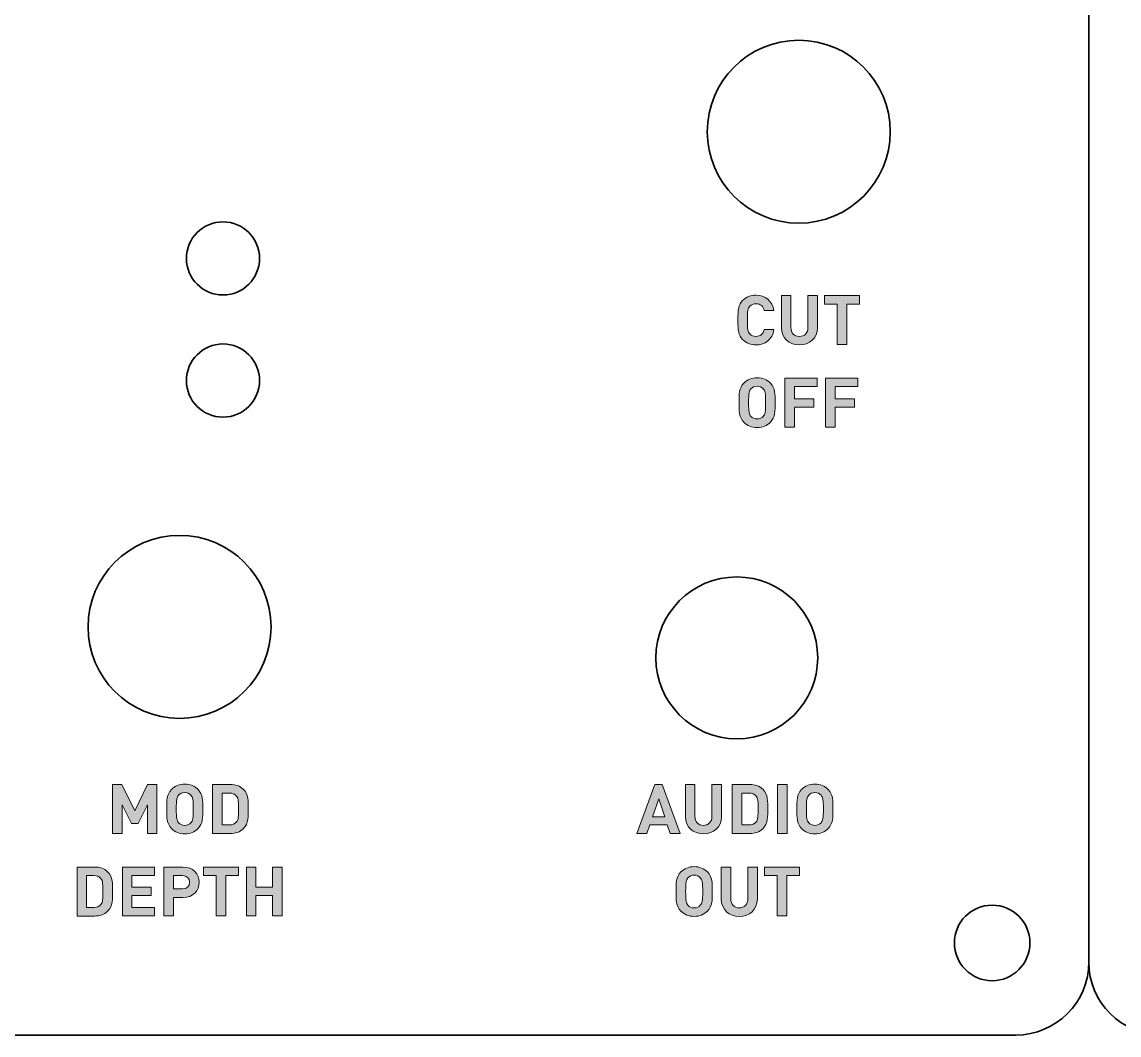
# Model space of a CAD drawing. Header units: millimetres. Extents: x 71 to 221, y 108 to 183.
# Drawn here: x 101.75 to 146.76, y 108 to 149.57 of the extents above; entities that cross this region are included whole.
import ezdxf

# ---------------------------------------------------------------- set-up
doc = ezdxf.new("R2010")
doc.units = ezdxf.units.MM
doc.header["$MEASUREMENT"] = 0
doc.layers.add('Borders', color=7, linetype='Continuous', lineweight=0)

msp = doc.modelspace()

# ---------------------------------------------------------------- hatches: boundary and pattern name
at = {"layer": 'Borders', "true_color": 0xed2024, "transparency": 33554687}
h = msp.add_hatch(color=240, dxfattribs=at)
h.dxf.hatch_style = 2
edge = h.paths.add_edge_path()
edge.add_spline(control_points=[(131.861, 136.317), (131.646, 136.317), (131.465, 136.39), (131.318, 136.537), (131.231, 136.625), (131.177, 136.726), (131.155, 136.839), (131.132, 136.952), (131.121, 137.119), (131.121, 137.338), (131.121, 137.559), (131.132, 137.725), (131.155, 137.838), (131.177, 137.954), (131.231, 138.052), (131.318, 138.14), (131.465, 138.286), (131.646, 138.36), (131.861, 138.36), (132.247, 138.36), (132.532, 138.134), (132.6, 137.725), (132.6, 137.725), (132.202, 137.725), (132.202, 137.725), (132.16, 137.897), (132.052, 138.01), (131.863, 138.01), (131.756, 138.01), (131.671, 137.976), (131.612, 137.905), (131.53, 137.818), (131.513, 137.728), (131.513, 137.338), (131.513, 136.949), (131.53, 136.859), (131.612, 136.771), (131.671, 136.7), (131.756, 136.667), (131.863, 136.667), (132.052, 136.667), (132.16, 136.78), (132.202, 136.952), (132.202, 136.952), (132.6, 136.952), (132.6, 136.952), (132.532, 136.543), (132.244, 136.317), (131.861, 136.317)], knot_values=[0, 0, 0, 0, 1, 1, 1, 2, 2, 2, 3, 3, 3, 4, 4, 4, 5, 5, 5, 6, 6, 6, 7, 7, 7, 8, 8, 8, 9, 9, 9, 10, 10, 10, 11, 11, 11, 12, 12, 12, 13, 13, 13, 14, 14, 14, 15, 15, 15, 16, 16, 16, 16], degree=3, periodic=0)
edge.add_line((131.861, 136.317), (131.861, 136.317))
h = msp.add_hatch(color=240, dxfattribs=at)
h.dxf.hatch_style = 2
edge = h.paths.add_edge_path()
edge.add_spline(control_points=[(133.647, 136.317), (133.235, 136.317), (132.907, 136.596), (132.907, 137.022), (132.907, 137.022), (132.907, 138.343), (132.907, 138.343), (132.907, 138.343), (133.299, 138.343), (133.299, 138.343), (133.299, 138.343), (133.299, 137.037), (133.299, 137.037), (133.299, 136.805), (133.435, 136.667), (133.647, 136.667), (133.858, 136.667), (133.997, 136.805), (133.997, 137.037), (133.997, 137.037), (133.997, 138.343), (133.997, 138.343), (133.997, 138.343), (134.386, 138.343), (134.386, 138.343), (134.386, 138.343), (134.386, 137.022), (134.386, 137.022), (134.386, 136.596), (134.059, 136.317), (133.647, 136.317)], knot_values=[0, 0, 0, 0, 1, 1, 1, 2, 2, 2, 3, 3, 3, 4, 4, 4, 5, 5, 5, 6, 6, 6, 7, 7, 7, 8, 8, 8, 9, 9, 9, 10, 10, 10, 10], degree=3, periodic=0)
edge.add_line((133.647, 136.317), (133.647, 136.317))
h = msp.add_hatch(color=240, dxfattribs=at)
h.dxf.hatch_style = 2
h.paths.add_polyline_path([(135.591, 137.993), (135.591, 136.334), (135.199, 136.334), (135.199, 137.993), (134.674, 137.993), (134.674, 138.343), (136.116, 138.343), (136.116, 137.993)])
h = msp.add_hatch(color=240, dxfattribs=at)
h.dxf.hatch_style = 2
edge = h.paths.add_edge_path()
edge.add_spline(control_points=[(132.164, 134.516), (132.107, 134.581), (132.02, 134.624), (131.912, 134.624), (131.805, 134.624), (131.715, 134.581), (131.658, 134.516), (131.582, 134.431), (131.562, 134.338), (131.562, 133.952), (131.562, 133.565), (131.582, 133.472), (131.658, 133.387), (131.715, 133.322), (131.805, 133.28), (131.912, 133.28), (132.02, 133.28), (132.107, 133.322), (132.164, 133.387), (132.24, 133.472), (132.262, 133.565), (132.262, 133.952), (132.262, 134.338), (132.24, 134.431), (132.164, 134.516)], knot_values=[0, 0, 0, 0, 1, 1, 1, 2, 2, 2, 3, 3, 3, 4, 4, 4, 5, 5, 5, 6, 6, 6, 7, 7, 7, 8, 8, 8, 8], degree=3, periodic=0)
edge.add_line((132.164, 134.516), (132.164, 134.516))
edge = h.paths.add_edge_path()
edge.add_spline(control_points=[(132.455, 133.151), (132.313, 133.009), (132.141, 132.93), (131.912, 132.93), (131.684, 132.93), (131.509, 133.009), (131.368, 133.151), (131.165, 133.353), (131.17, 133.605), (131.17, 133.952), (131.17, 134.299), (131.165, 134.55), (131.368, 134.753), (131.509, 134.894), (131.684, 134.974), (131.912, 134.974), (132.141, 134.974), (132.313, 134.894), (132.455, 134.753), (132.657, 134.55), (132.654, 134.299), (132.654, 133.952), (132.654, 133.605), (132.657, 133.353), (132.455, 133.151)], knot_values=[0, 0, 0, 0, 1, 1, 1, 2, 2, 2, 3, 3, 3, 4, 4, 4, 5, 5, 5, 6, 6, 6, 7, 7, 7, 8, 8, 8, 8], degree=3, periodic=0)
edge.add_line((132.455, 133.151), (132.455, 133.151))
h = msp.add_hatch(color=240, dxfattribs=at)
h.dxf.hatch_style = 2
h.paths.add_polyline_path([(133.448, 134.606), (133.448, 134.112), (134.241, 134.112), (134.241, 133.762), (133.448, 133.762), (133.448, 132.947), (133.055, 132.947), (133.055, 134.956), (134.379, 134.956), (134.379, 134.606)])
h = msp.add_hatch(color=240, dxfattribs=at)
h.dxf.hatch_style = 2
h.paths.add_polyline_path([(135.113, 134.606), (135.113, 134.112), (135.906, 134.112), (135.906, 133.762), (135.113, 133.762), (135.113, 132.947), (134.721, 132.947), (134.721, 134.956), (136.044, 134.956), (136.044, 134.606)])
h = msp.add_hatch(color=240, dxfattribs=at)
h.dxf.hatch_style = 2
h.paths.add_polyline_path([(106.898, 116.272), (106.898, 117.444), (106.514, 116.682), (106.249, 116.682), (105.862, 117.444), (105.862, 116.272), (105.47, 116.272), (105.47, 118.281), (105.856, 118.281), (106.381, 117.196), (106.904, 118.281), (107.29, 118.281), (107.29, 116.272)])
h = msp.add_hatch(color=240, dxfattribs=at)
h.dxf.hatch_style = 2
edge = h.paths.add_edge_path()
edge.add_spline(control_points=[(108.685, 117.841), (108.628, 117.907), (108.541, 117.949), (108.433, 117.949), (108.326, 117.949), (108.235, 117.907), (108.179, 117.841), (108.103, 117.757), (108.083, 117.663), (108.083, 117.276), (108.083, 116.89), (108.103, 116.797), (108.179, 116.713), (108.235, 116.648), (108.326, 116.605), (108.433, 116.605), (108.541, 116.605), (108.628, 116.648), (108.685, 116.713), (108.761, 116.797), (108.783, 116.89), (108.783, 117.276), (108.783, 117.663), (108.761, 117.757), (108.685, 117.841)], knot_values=[0, 0, 0, 0, 1, 1, 1, 2, 2, 2, 3, 3, 3, 4, 4, 4, 5, 5, 5, 6, 6, 6, 7, 7, 7, 8, 8, 8, 8], degree=3, periodic=0)
edge.add_line((108.685, 117.841), (108.685, 117.841))
edge = h.paths.add_edge_path()
edge.add_spline(control_points=[(108.975, 116.476), (108.834, 116.334), (108.662, 116.256), (108.433, 116.256), (108.205, 116.256), (108.029, 116.334), (107.889, 116.476), (107.685, 116.679), (107.691, 116.93), (107.691, 117.276), (107.691, 117.624), (107.685, 117.876), (107.889, 118.079), (108.029, 118.219), (108.205, 118.299), (108.433, 118.299), (108.662, 118.299), (108.834, 118.219), (108.975, 118.079), (109.178, 117.876), (109.176, 117.624), (109.176, 117.276), (109.176, 116.93), (109.178, 116.679), (108.975, 116.476)], knot_values=[0, 0, 0, 0, 1, 1, 1, 2, 2, 2, 3, 3, 3, 4, 4, 4, 5, 5, 5, 6, 6, 6, 7, 7, 7, 8, 8, 8, 8], degree=3, periodic=0)
edge.add_line((108.975, 116.476), (108.975, 116.476))
h = msp.add_hatch(color=240, dxfattribs=at)
h.dxf.hatch_style = 2
edge = h.paths.add_edge_path()
edge.add_spline(control_points=[(110.558, 117.807), (110.49, 117.889), (110.4, 117.932), (110.264, 117.932), (110.264, 117.932), (109.968, 117.932), (109.968, 117.932), (109.968, 117.932), (109.968, 116.622), (109.968, 116.622), (109.968, 116.622), (110.264, 116.622), (110.264, 116.622), (110.4, 116.622), (110.49, 116.664), (110.558, 116.746), (110.632, 116.837), (110.643, 116.981), (110.643, 117.285), (110.643, 117.59), (110.632, 117.717), (110.558, 117.807)], knot_values=[0, 0, 0, 0, 1, 1, 1, 2, 2, 2, 3, 3, 3, 4, 4, 4, 5, 5, 5, 6, 6, 6, 7, 7, 7, 7], degree=3, periodic=0)
edge.add_line((110.558, 117.807), (110.558, 117.807))
edge = h.paths.add_edge_path()
edge.add_spline(control_points=[(110.831, 116.464), (110.699, 116.331), (110.51, 116.272), (110.301, 116.272), (110.301, 116.272), (109.576, 116.272), (109.576, 116.272), (109.576, 116.272), (109.576, 118.281), (109.576, 118.281), (109.576, 118.281), (110.301, 118.281), (110.301, 118.281), (110.51, 118.281), (110.699, 118.222), (110.831, 118.09), (111.057, 117.864), (111.035, 117.588), (111.035, 117.285), (111.035, 116.983), (111.057, 116.69), (110.831, 116.464)], knot_values=[0, 0, 0, 0, 1, 1, 1, 2, 2, 2, 3, 3, 3, 4, 4, 4, 5, 5, 5, 6, 6, 6, 7, 7, 7, 7], degree=3, periodic=0)
edge.add_line((110.831, 116.464), (110.831, 116.464))
h = msp.add_hatch(color=240, dxfattribs=at)
h.dxf.hatch_style = 2
edge = h.paths.add_edge_path()
edge.add_spline(control_points=[(127.875, 117.689), (127.875, 117.689), (127.621, 116.958), (127.621, 116.958), (127.621, 116.958), (128.121, 116.958), (128.121, 116.958), (128.121, 116.958), (127.875, 117.689), (127.875, 117.689)], knot_values=[0, 0, 0, 0, 1, 1, 1, 2, 2, 2, 3, 3, 3, 3], degree=3, periodic=0)
edge = h.paths.add_edge_path()
edge.add_spline(control_points=[(128.344, 116.272), (128.344, 116.272), (128.225, 116.628), (128.225, 116.628), (128.225, 116.628), (127.512, 116.628), (127.512, 116.628), (127.512, 116.628), (127.39, 116.272), (127.39, 116.272), (127.39, 116.272), (126.981, 116.272), (126.981, 116.272), (126.981, 116.272), (127.711, 118.281), (127.711, 118.281), (127.711, 118.281), (128.019, 118.281), (128.019, 118.281), (128.019, 118.281), (128.753, 116.272), (128.753, 116.272), (128.753, 116.272), (128.344, 116.272), (128.344, 116.272)], knot_values=[0, 0, 0, 0, 1, 1, 1, 2, 2, 2, 3, 3, 3, 4, 4, 4, 5, 5, 5, 6, 6, 6, 7, 7, 7, 8, 8, 8, 8], degree=3, periodic=0)
h = msp.add_hatch(color=240, dxfattribs=at)
h.dxf.hatch_style = 2
edge = h.paths.add_edge_path()
edge.add_spline(control_points=[(129.71, 116.256), (129.298, 116.256), (128.97, 116.535), (128.97, 116.961), (128.97, 116.961), (128.97, 118.281), (128.97, 118.281), (128.97, 118.281), (129.362, 118.281), (129.362, 118.281), (129.362, 118.281), (129.362, 116.975), (129.362, 116.975), (129.362, 116.744), (129.498, 116.605), (129.71, 116.605), (129.921, 116.605), (130.06, 116.744), (130.06, 116.975), (130.06, 116.975), (130.06, 118.281), (130.06, 118.281), (130.06, 118.281), (130.449, 118.281), (130.449, 118.281), (130.449, 118.281), (130.449, 116.961), (130.449, 116.961), (130.449, 116.535), (130.122, 116.256), (129.71, 116.256)], knot_values=[0, 0, 0, 0, 1, 1, 1, 2, 2, 2, 3, 3, 3, 4, 4, 4, 5, 5, 5, 6, 6, 6, 7, 7, 7, 8, 8, 8, 9, 9, 9, 10, 10, 10, 10], degree=3, periodic=0)
edge.add_line((129.71, 116.256), (129.71, 116.256))
h = msp.add_hatch(color=240, dxfattribs=at)
h.dxf.hatch_style = 2
edge = h.paths.add_edge_path()
edge.add_spline(control_points=[(131.869, 117.807), (131.801, 117.889), (131.711, 117.932), (131.575, 117.932), (131.575, 117.932), (131.279, 117.932), (131.279, 117.932), (131.279, 117.932), (131.279, 116.622), (131.279, 116.622), (131.279, 116.622), (131.575, 116.622), (131.575, 116.622), (131.711, 116.622), (131.801, 116.664), (131.869, 116.746), (131.942, 116.837), (131.953, 116.981), (131.953, 117.285), (131.953, 117.59), (131.942, 117.717), (131.869, 117.807)], knot_values=[0, 0, 0, 0, 1, 1, 1, 2, 2, 2, 3, 3, 3, 4, 4, 4, 5, 5, 5, 6, 6, 6, 7, 7, 7, 7], degree=3, periodic=0)
edge.add_line((131.869, 117.807), (131.869, 117.807))
edge = h.paths.add_edge_path()
edge.add_spline(control_points=[(132.142, 116.464), (132.01, 116.331), (131.821, 116.272), (131.611, 116.272), (131.611, 116.272), (130.886, 116.272), (130.886, 116.272), (130.886, 116.272), (130.886, 118.281), (130.886, 118.281), (130.886, 118.281), (131.611, 118.281), (131.611, 118.281), (131.821, 118.281), (132.01, 118.222), (132.142, 118.09), (132.369, 117.864), (132.346, 117.588), (132.346, 117.285), (132.346, 116.983), (132.369, 116.69), (132.142, 116.464)], knot_values=[0, 0, 0, 0, 1, 1, 1, 2, 2, 2, 3, 3, 3, 4, 4, 4, 5, 5, 5, 6, 6, 6, 7, 7, 7, 7], degree=3, periodic=0)
edge.add_line((132.142, 116.464), (132.142, 116.464))
h = msp.add_hatch(color=240, dxfattribs=at)
h.dxf.hatch_style = 2
h.paths.add_polyline_path([(132.747, 118.281), (133.139, 118.281), (133.139, 116.272), (132.747, 116.272)])
h = msp.add_hatch(color=240, dxfattribs=at)
h.dxf.hatch_style = 2
edge = h.paths.add_edge_path()
edge.add_spline(control_points=[(134.533, 117.841), (134.476, 117.907), (134.389, 117.949), (134.282, 117.949), (134.174, 117.949), (134.083, 117.907), (134.028, 117.841), (133.951, 117.757), (133.932, 117.663), (133.932, 117.276), (133.932, 116.89), (133.951, 116.797), (134.028, 116.713), (134.083, 116.648), (134.174, 116.605), (134.282, 116.605), (134.389, 116.605), (134.476, 116.648), (134.533, 116.713), (134.609, 116.797), (134.632, 116.89), (134.632, 117.276), (134.632, 117.663), (134.609, 117.757), (134.533, 117.841)], knot_values=[0, 0, 0, 0, 1, 1, 1, 2, 2, 2, 3, 3, 3, 4, 4, 4, 5, 5, 5, 6, 6, 6, 7, 7, 7, 8, 8, 8, 8], degree=3, periodic=0)
edge.add_line((134.533, 117.841), (134.533, 117.841))
edge = h.paths.add_edge_path()
edge.add_spline(control_points=[(134.823, 116.476), (134.682, 116.334), (134.51, 116.256), (134.282, 116.256), (134.053, 116.256), (133.877, 116.334), (133.737, 116.476), (133.534, 116.679), (133.539, 116.93), (133.539, 117.276), (133.539, 117.624), (133.534, 117.876), (133.737, 118.079), (133.877, 118.219), (134.053, 118.299), (134.282, 118.299), (134.51, 118.299), (134.682, 118.219), (134.823, 118.079), (135.026, 117.876), (135.024, 117.624), (135.024, 117.276), (135.024, 116.93), (135.026, 116.679), (134.823, 116.476)], knot_values=[0, 0, 0, 0, 1, 1, 1, 2, 2, 2, 3, 3, 3, 4, 4, 4, 5, 5, 5, 6, 6, 6, 7, 7, 7, 8, 8, 8, 8], degree=3, periodic=0)
edge.add_line((134.823, 116.476), (134.823, 116.476))
h = msp.add_hatch(color=240, dxfattribs=at)
h.dxf.hatch_style = 2
edge = h.paths.add_edge_path()
edge.add_spline(control_points=[(104.993, 114.421), (104.925, 114.502), (104.835, 114.545), (104.699, 114.545), (104.699, 114.545), (104.403, 114.545), (104.403, 114.545), (104.403, 114.545), (104.403, 113.236), (104.403, 113.236), (104.403, 113.236), (104.699, 113.236), (104.699, 113.236), (104.835, 113.236), (104.925, 113.278), (104.993, 113.36), (105.066, 113.45), (105.077, 113.594), (105.077, 113.899), (105.077, 114.204), (105.066, 114.331), (104.993, 114.421)], knot_values=[0, 0, 0, 0, 1, 1, 1, 2, 2, 2, 3, 3, 3, 4, 4, 4, 5, 5, 5, 6, 6, 6, 7, 7, 7, 7], degree=3, periodic=0)
edge.add_line((104.993, 114.421), (104.993, 114.421))
edge = h.paths.add_edge_path()
edge.add_spline(control_points=[(105.266, 113.077), (105.134, 112.944), (104.945, 112.885), (104.736, 112.885), (104.736, 112.885), (104.011, 112.885), (104.011, 112.885), (104.011, 112.885), (104.011, 114.895), (104.011, 114.895), (104.011, 114.895), (104.736, 114.895), (104.736, 114.895), (104.945, 114.895), (105.134, 114.836), (105.266, 114.703), (105.492, 114.477), (105.47, 114.201), (105.47, 113.899), (105.47, 113.597), (105.492, 113.303), (105.266, 113.077)], knot_values=[0, 0, 0, 0, 1, 1, 1, 2, 2, 2, 3, 3, 3, 4, 4, 4, 5, 5, 5, 6, 6, 6, 7, 7, 7, 7], degree=3, periodic=0)
edge.add_line((105.266, 113.077), (105.266, 113.077))
h = msp.add_hatch(color=240, dxfattribs=at)
h.dxf.hatch_style = 2
h.paths.add_polyline_path([(105.871, 112.886), (105.871, 114.895), (107.194, 114.895), (107.194, 114.545), (106.263, 114.545), (106.263, 114.074), (107.056, 114.074), (107.056, 113.724), (106.263, 113.724), (106.263, 113.236), (107.194, 113.236), (107.194, 112.886)])
h = msp.add_hatch(color=240, dxfattribs=at)
h.dxf.hatch_style = 2
edge = h.paths.add_edge_path()
edge.add_spline(control_points=[(108.337, 114.545), (108.337, 114.545), (107.97, 114.545), (107.97, 114.545), (107.97, 114.545), (107.97, 113.994), (107.97, 113.994), (107.97, 113.994), (108.337, 113.994), (108.337, 113.994), (108.515, 113.994), (108.628, 114.105), (108.628, 114.269), (108.628, 114.432), (108.515, 114.545), (108.337, 114.545)], knot_values=[0, 0, 0, 0, 1, 1, 1, 2, 2, 2, 3, 3, 3, 4, 4, 4, 5, 5, 5, 5], degree=3, periodic=0)
edge.add_line((108.337, 114.545), (108.337, 114.545))
edge = h.paths.add_edge_path()
edge.add_spline(control_points=[(108.357, 113.642), (108.357, 113.642), (107.97, 113.642), (107.97, 113.642), (107.97, 113.642), (107.97, 112.886), (107.97, 112.886), (107.97, 112.886), (107.578, 112.886), (107.578, 112.886), (107.578, 112.886), (107.578, 114.895), (107.578, 114.895), (107.578, 114.895), (108.357, 114.895), (108.357, 114.895), (108.772, 114.895), (109.021, 114.61), (109.021, 114.269), (109.021, 113.927), (108.772, 113.642), (108.357, 113.642)], knot_values=[0, 0, 0, 0, 1, 1, 1, 2, 2, 2, 3, 3, 3, 4, 4, 4, 5, 5, 5, 6, 6, 6, 7, 7, 7, 7], degree=3, periodic=0)
edge.add_line((108.357, 113.642), (108.357, 113.642))
h = msp.add_hatch(color=240, dxfattribs=at)
h.dxf.hatch_style = 2
h.paths.add_polyline_path([(110.118, 114.545), (110.118, 112.886), (109.726, 112.886), (109.726, 114.545), (109.201, 114.545), (109.201, 114.895), (110.643, 114.895), (110.643, 114.545)])
h = msp.add_hatch(color=240, dxfattribs=at)
h.dxf.hatch_style = 2
h.paths.add_polyline_path([(112.035, 112.886), (112.035, 113.726), (111.354, 113.726), (111.354, 112.886), (110.962, 112.886), (110.962, 114.895), (111.354, 114.895), (111.354, 114.074), (112.035, 114.074), (112.035, 114.895), (112.427, 114.895), (112.427, 112.886)])
h = msp.add_hatch(color=240, dxfattribs=at)
h.dxf.hatch_style = 2
edge = h.paths.add_edge_path()
edge.add_spline(control_points=[(129.581, 114.455), (129.525, 114.519), (129.437, 114.562), (129.33, 114.562), (129.222, 114.562), (129.132, 114.519), (129.076, 114.455), (129, 114.37), (128.98, 114.277), (128.98, 113.89), (128.98, 113.504), (129, 113.411), (129.076, 113.326), (129.132, 113.261), (129.222, 113.219), (129.33, 113.219), (129.437, 113.219), (129.525, 113.261), (129.581, 113.326), (129.657, 113.411), (129.68, 113.504), (129.68, 113.89), (129.68, 114.277), (129.657, 114.37), (129.581, 114.455)], knot_values=[0, 0, 0, 0, 1, 1, 1, 2, 2, 2, 3, 3, 3, 4, 4, 4, 5, 5, 5, 6, 6, 6, 7, 7, 7, 8, 8, 8, 8], degree=3, periodic=0)
edge.add_line((129.581, 114.455), (129.581, 114.455))
edge = h.paths.add_edge_path()
edge.add_spline(control_points=[(129.872, 113.089), (129.731, 112.948), (129.559, 112.869), (129.33, 112.869), (129.101, 112.869), (128.926, 112.948), (128.786, 113.089), (128.582, 113.292), (128.588, 113.543), (128.588, 113.89), (128.588, 114.238), (128.582, 114.488), (128.786, 114.692), (128.926, 114.832), (129.101, 114.912), (129.33, 114.912), (129.559, 114.912), (129.731, 114.832), (129.872, 114.692), (130.075, 114.488), (130.072, 114.238), (130.072, 113.89), (130.072, 113.543), (130.075, 113.292), (129.872, 113.089)], knot_values=[0, 0, 0, 0, 1, 1, 1, 2, 2, 2, 3, 3, 3, 4, 4, 4, 5, 5, 5, 6, 6, 6, 7, 7, 7, 8, 8, 8, 8], degree=3, periodic=0)
edge.add_line((129.872, 113.089), (129.872, 113.089))
h = msp.add_hatch(color=240, dxfattribs=at)
h.dxf.hatch_style = 2
edge = h.paths.add_edge_path()
edge.add_spline(control_points=[(131.181, 112.869), (130.769, 112.869), (130.442, 113.148), (130.442, 113.574), (130.442, 113.574), (130.442, 114.895), (130.442, 114.895), (130.442, 114.895), (130.834, 114.895), (130.834, 114.895), (130.834, 114.895), (130.834, 113.589), (130.834, 113.589), (130.834, 113.357), (130.97, 113.219), (131.181, 113.219), (131.393, 113.219), (131.531, 113.357), (131.531, 113.589), (131.531, 113.589), (131.531, 114.895), (131.531, 114.895), (131.531, 114.895), (131.921, 114.895), (131.921, 114.895), (131.921, 114.895), (131.921, 113.574), (131.921, 113.574), (131.921, 113.148), (131.593, 112.869), (131.181, 112.869)], knot_values=[0, 0, 0, 0, 1, 1, 1, 2, 2, 2, 3, 3, 3, 4, 4, 4, 5, 5, 5, 6, 6, 6, 7, 7, 7, 8, 8, 8, 9, 9, 9, 10, 10, 10, 10], degree=3, periodic=0)
edge.add_line((131.181, 112.869), (131.181, 112.869))
h = msp.add_hatch(color=240, dxfattribs=at)
h.dxf.hatch_style = 2
h.paths.add_polyline_path([(133.126, 114.545), (133.126, 112.886), (132.734, 112.886), (132.734, 114.545), (132.209, 114.545), (132.209, 114.895), (133.651, 114.895), (133.651, 114.545)])

# ---------------------------------------------------------------- linework, layer by layer
at = {"layer": 'Borders'}
for points in [[(135.591, 137.993), (135.591, 136.334), (135.199, 136.334), (135.199, 137.993), (134.674, 137.993), (134.674, 138.343), (136.116, 138.343), (136.116, 137.993)], [(133.448, 134.606), (133.448, 134.112), (134.241, 134.112), (134.241, 133.762), (133.448, 133.762), (133.448, 132.947), (133.055, 132.947), (133.055, 134.956), (134.379, 134.956), (134.379, 134.606)], [(135.113, 134.606), (135.113, 134.112), (135.906, 134.112), (135.906, 133.762), (135.113, 133.762), (135.113, 132.947), (134.721, 132.947), (134.721, 134.956), (136.044, 134.956), (136.044, 134.606)], [(106.898, 116.272), (106.898, 117.444), (106.514, 116.682), (106.249, 116.682), (105.862, 117.444), (105.862, 116.272), (105.47, 116.272), (105.47, 118.281), (105.856, 118.281), (106.381, 117.196), (106.904, 118.281), (107.29, 118.281), (107.29, 116.272)], [(132.747, 118.281), (133.139, 118.281), (133.139, 116.272), (132.747, 116.272)], [(105.871, 112.886), (105.871, 114.895), (107.194, 114.895), (107.194, 114.545), (106.263, 114.545), (106.263, 114.074), (107.056, 114.074), (107.056, 113.724), (106.263, 113.724), (106.263, 113.236), (107.194, 113.236), (107.194, 112.886)], [(110.118, 114.545), (110.118, 112.886), (109.726, 112.886), (109.726, 114.545), (109.201, 114.545), (109.201, 114.895), (110.643, 114.895), (110.643, 114.545)], [(112.035, 112.886), (112.035, 113.726), (111.354, 113.726), (111.354, 112.886), (110.962, 112.886), (110.962, 114.895), (111.354, 114.895), (111.354, 114.074), (112.035, 114.074), (112.035, 114.895), (112.427, 114.895), (112.427, 112.886)], [(133.126, 114.545), (133.126, 112.886), (132.734, 112.886), (132.734, 114.545), (132.209, 114.545), (132.209, 114.895), (133.651, 114.895), (133.651, 114.545)]]:
    msp.add_lwpolyline(points, close=True, dxfattribs=at)
at = {"layer": 'Borders', "color": 250, "lineweight": 35, "true_color": 0x231f20}
for points, knots in [([(145.52, 180.001), (145.519, 181.656), (144.177, 183), (142.52, 183), (142.52, 183), (73.52, 183), (73.52, 183), (71.864, 183), (70.52, 181.656), (70.52, 180.001), (70.52, 180.001), (70.521, 110.993), (70.521, 110.993)], [0, 0, 0, 0, 1, 1, 1, 2, 2, 2, 3, 3, 3, 4, 4, 4, 4]), ([(217.511, 108), (217.511, 108), (217.524, 108), (217.524, 108), (219.177, 108.004), (220.516, 109.345), (220.516, 111), (220.516, 111), (220.516, 180), (220.516, 180), (220.516, 181.656), (219.173, 183), (217.516, 183), (217.516, 183), (148.516, 182.999), (148.516, 182.999), (146.86, 182.999), (145.516, 181.656), (145.516, 179.999), (145.516, 179.999), (145.516, 111), (145.516, 111), (145.516, 109.343), (146.86, 108), (148.516, 108), (148.516, 108), (217.524, 108), (217.524, 108)], [0, 0, 0, 0, 1, 1, 1, 2, 2, 2, 3, 3, 3, 4, 4, 4, 5, 5, 5, 6, 6, 6, 7, 7, 7, 8, 8, 8, 9, 9, 9, 9]), ([(133.619, 141.315), (135.692, 141.315), (137.372, 142.995), (137.372, 145.068), (137.372, 147.141), (135.692, 148.822), (133.619, 148.822), (131.546, 148.822), (129.865, 147.141), (129.865, 145.068), (129.865, 142.995), (131.546, 141.315), (133.619, 141.315)], [0, 0, 0, 0, 1, 1, 1, 2, 2, 2, 3, 3, 3, 4, 4, 4, 4]), ([(111.499, 139.868), (111.499, 139.039), (110.828, 138.368), (109.999, 138.368), (109.171, 138.368), (108.499, 139.039), (108.499, 139.868), (108.499, 140.696), (109.171, 141.368), (109.999, 141.368), (110.828, 141.368), (111.499, 140.696), (111.499, 139.868)], [0, 0, 0, 0, 1, 1, 1, 2, 2, 2, 3, 3, 3, 4, 4, 4, 4]), ([(111.499, 134.856), (111.499, 134.028), (110.828, 133.356), (109.999, 133.356), (109.171, 133.356), (108.499, 134.028), (108.499, 134.856), (108.499, 135.685), (109.171, 136.357), (109.999, 136.357), (110.828, 136.357), (111.499, 135.685), (111.499, 134.856)], [0, 0, 0, 0, 1, 1, 1, 2, 2, 2, 3, 3, 3, 4, 4, 4, 4]), ([(108.219, 120.995), (110.292, 120.995), (111.973, 122.675), (111.973, 124.749), (111.973, 126.822), (110.292, 128.503), (108.219, 128.503), (106.146, 128.503), (104.465, 126.822), (104.465, 124.749), (104.465, 122.675), (106.146, 120.995), (108.219, 120.995)], [0, 0, 0, 0, 1, 1, 1, 2, 2, 2, 3, 3, 3, 4, 4, 4, 4]), ([(131.079, 120.158), (132.913, 120.158), (134.399, 121.645), (134.399, 123.479), (134.399, 125.313), (132.913, 126.799), (131.079, 126.799), (129.245, 126.799), (127.758, 125.313), (127.758, 123.479), (127.758, 121.645), (129.245, 120.158), (131.079, 120.158)], [0, 0, 0, 0, 1, 1, 1, 2, 2, 2, 3, 3, 3, 4, 4, 4, 4]), ([(143.103, 111.781), (143.103, 110.924), (142.41, 110.23), (141.553, 110.23), (140.697, 110.23), (140.004, 110.924), (140.004, 111.781), (140.004, 112.636), (140.697, 113.33), (141.553, 113.33), (142.41, 113.33), (143.103, 112.636), (143.103, 111.781)], [0, 0, 0, 0, 1, 1, 1, 2, 2, 2, 3, 3, 3, 4, 4, 4, 4]), ([(70.521, 111.005), (70.521, 111.005), (70.521, 110.993), (70.521, 110.993), (70.525, 109.34), (71.866, 108), (73.52, 108), (73.52, 108), (142.521, 108), (142.521, 108), (144.177, 108), (145.521, 109.343), (145.521, 111.001)], [0, 0, 0, 0, 1, 1, 1, 2, 2, 2, 3, 3, 3, 4, 4, 4, 4])]:
    msp.add_open_spline(points, degree=3, knots=knots, dxfattribs=at)
at = {"layer": 'Borders'}
for points, knots in [([(131.861, 136.317), (131.646, 136.317), (131.465, 136.39), (131.318, 136.537), (131.231, 136.625), (131.177, 136.726), (131.155, 136.839), (131.132, 136.952), (131.121, 137.119), (131.121, 137.338), (131.121, 137.559), (131.132, 137.725), (131.155, 137.838), (131.177, 137.954), (131.231, 138.052), (131.318, 138.14), (131.465, 138.286), (131.646, 138.36), (131.861, 138.36), (132.247, 138.36), (132.532, 138.134), (132.6, 137.725), (132.6, 137.725), (132.202, 137.725), (132.202, 137.725), (132.16, 137.897), (132.052, 138.01), (131.863, 138.01), (131.756, 138.01), (131.671, 137.976), (131.612, 137.905), (131.53, 137.818), (131.513, 137.728), (131.513, 137.338), (131.513, 136.949), (131.53, 136.859), (131.612, 136.771), (131.671, 136.7), (131.756, 136.667), (131.863, 136.667), (132.052, 136.667), (132.16, 136.78), (132.202, 136.952), (132.202, 136.952), (132.6, 136.952), (132.6, 136.952), (132.532, 136.543), (132.244, 136.317), (131.861, 136.317)], [0, 0, 0, 0, 1, 1, 1, 2, 2, 2, 3, 3, 3, 4, 4, 4, 5, 5, 5, 6, 6, 6, 7, 7, 7, 8, 8, 8, 9, 9, 9, 10, 10, 10, 11, 11, 11, 12, 12, 12, 13, 13, 13, 14, 14, 14, 15, 15, 15, 16, 16, 16, 16]), ([(133.647, 136.317), (133.235, 136.317), (132.907, 136.596), (132.907, 137.022), (132.907, 137.022), (132.907, 138.343), (132.907, 138.343), (132.907, 138.343), (133.299, 138.343), (133.299, 138.343), (133.299, 138.343), (133.299, 137.037), (133.299, 137.037), (133.299, 136.805), (133.435, 136.667), (133.647, 136.667), (133.858, 136.667), (133.997, 136.805), (133.997, 137.037), (133.997, 137.037), (133.997, 138.343), (133.997, 138.343), (133.997, 138.343), (134.386, 138.343), (134.386, 138.343), (134.386, 138.343), (134.386, 137.022), (134.386, 137.022), (134.386, 136.596), (134.059, 136.317), (133.647, 136.317)], [0, 0, 0, 0, 1, 1, 1, 2, 2, 2, 3, 3, 3, 4, 4, 4, 5, 5, 5, 6, 6, 6, 7, 7, 7, 8, 8, 8, 9, 9, 9, 10, 10, 10, 10]), ([(132.455, 133.151), (132.313, 133.009), (132.141, 132.93), (131.912, 132.93), (131.684, 132.93), (131.509, 133.009), (131.368, 133.151), (131.165, 133.353), (131.17, 133.605), (131.17, 133.952), (131.17, 134.299), (131.165, 134.55), (131.368, 134.753), (131.509, 134.894), (131.684, 134.974), (131.912, 134.974), (132.141, 134.974), (132.313, 134.894), (132.455, 134.753), (132.657, 134.55), (132.654, 134.299), (132.654, 133.952), (132.654, 133.605), (132.657, 133.353), (132.455, 133.151)], [0, 0, 0, 0, 1, 1, 1, 2, 2, 2, 3, 3, 3, 4, 4, 4, 5, 5, 5, 6, 6, 6, 7, 7, 7, 8, 8, 8, 8]), ([(132.164, 134.516), (132.107, 134.581), (132.02, 134.624), (131.912, 134.624), (131.805, 134.624), (131.715, 134.581), (131.658, 134.516), (131.582, 134.431), (131.562, 134.338), (131.562, 133.952), (131.562, 133.565), (131.582, 133.472), (131.658, 133.387), (131.715, 133.322), (131.805, 133.28), (131.912, 133.28), (132.02, 133.28), (132.107, 133.322), (132.164, 133.387), (132.24, 133.472), (132.262, 133.565), (132.262, 133.952), (132.262, 134.338), (132.24, 134.431), (132.164, 134.516)], [0, 0, 0, 0, 1, 1, 1, 2, 2, 2, 3, 3, 3, 4, 4, 4, 5, 5, 5, 6, 6, 6, 7, 7, 7, 8, 8, 8, 8]), ([(108.975, 116.476), (108.834, 116.334), (108.662, 116.256), (108.433, 116.256), (108.205, 116.256), (108.029, 116.334), (107.889, 116.476), (107.685, 116.679), (107.691, 116.93), (107.691, 117.276), (107.691, 117.624), (107.685, 117.876), (107.889, 118.079), (108.029, 118.219), (108.205, 118.299), (108.433, 118.299), (108.662, 118.299), (108.834, 118.219), (108.975, 118.079), (109.178, 117.876), (109.176, 117.624), (109.176, 117.276), (109.176, 116.93), (109.178, 116.679), (108.975, 116.476)], [0, 0, 0, 0, 1, 1, 1, 2, 2, 2, 3, 3, 3, 4, 4, 4, 5, 5, 5, 6, 6, 6, 7, 7, 7, 8, 8, 8, 8]), ([(108.685, 117.841), (108.628, 117.907), (108.541, 117.949), (108.433, 117.949), (108.326, 117.949), (108.235, 117.907), (108.179, 117.841), (108.103, 117.757), (108.083, 117.663), (108.083, 117.276), (108.083, 116.89), (108.103, 116.797), (108.179, 116.713), (108.235, 116.648), (108.326, 116.605), (108.433, 116.605), (108.541, 116.605), (108.628, 116.648), (108.685, 116.713), (108.761, 116.797), (108.783, 116.89), (108.783, 117.276), (108.783, 117.663), (108.761, 117.757), (108.685, 117.841)], [0, 0, 0, 0, 1, 1, 1, 2, 2, 2, 3, 3, 3, 4, 4, 4, 5, 5, 5, 6, 6, 6, 7, 7, 7, 8, 8, 8, 8]), ([(110.831, 116.464), (110.699, 116.331), (110.51, 116.272), (110.301, 116.272), (110.301, 116.272), (109.576, 116.272), (109.576, 116.272), (109.576, 116.272), (109.576, 118.281), (109.576, 118.281), (109.576, 118.281), (110.301, 118.281), (110.301, 118.281), (110.51, 118.281), (110.699, 118.222), (110.831, 118.09), (111.057, 117.864), (111.035, 117.588), (111.035, 117.285), (111.035, 116.983), (111.057, 116.69), (110.831, 116.464)], [0, 0, 0, 0, 1, 1, 1, 2, 2, 2, 3, 3, 3, 4, 4, 4, 5, 5, 5, 6, 6, 6, 7, 7, 7, 7]), ([(110.558, 117.807), (110.49, 117.889), (110.4, 117.932), (110.264, 117.932), (110.264, 117.932), (109.968, 117.932), (109.968, 117.932), (109.968, 117.932), (109.968, 116.622), (109.968, 116.622), (109.968, 116.622), (110.264, 116.622), (110.264, 116.622), (110.4, 116.622), (110.49, 116.664), (110.558, 116.746), (110.632, 116.837), (110.643, 116.981), (110.643, 117.285), (110.643, 117.59), (110.632, 117.717), (110.558, 117.807)], [0, 0, 0, 0, 1, 1, 1, 2, 2, 2, 3, 3, 3, 4, 4, 4, 5, 5, 5, 6, 6, 6, 7, 7, 7, 7]), ([(128.344, 116.272), (128.344, 116.272), (128.225, 116.628), (128.225, 116.628), (128.225, 116.628), (127.512, 116.628), (127.512, 116.628), (127.512, 116.628), (127.39, 116.272), (127.39, 116.272), (127.39, 116.272), (126.981, 116.272), (126.981, 116.272), (126.981, 116.272), (127.711, 118.281), (127.711, 118.281), (127.711, 118.281), (128.019, 118.281), (128.019, 118.281), (128.019, 118.281), (128.753, 116.272), (128.753, 116.272), (128.753, 116.272), (128.344, 116.272), (128.344, 116.272)], [0, 0, 0, 0, 1, 1, 1, 2, 2, 2, 3, 3, 3, 4, 4, 4, 5, 5, 5, 6, 6, 6, 7, 7, 7, 8, 8, 8, 8]), ([(129.71, 116.256), (129.298, 116.256), (128.97, 116.535), (128.97, 116.961), (128.97, 116.961), (128.97, 118.281), (128.97, 118.281), (128.97, 118.281), (129.362, 118.281), (129.362, 118.281), (129.362, 118.281), (129.362, 116.975), (129.362, 116.975), (129.362, 116.744), (129.498, 116.605), (129.71, 116.605), (129.921, 116.605), (130.06, 116.744), (130.06, 116.975), (130.06, 116.975), (130.06, 118.281), (130.06, 118.281), (130.06, 118.281), (130.449, 118.281), (130.449, 118.281), (130.449, 118.281), (130.449, 116.961), (130.449, 116.961), (130.449, 116.535), (130.122, 116.256), (129.71, 116.256)], [0, 0, 0, 0, 1, 1, 1, 2, 2, 2, 3, 3, 3, 4, 4, 4, 5, 5, 5, 6, 6, 6, 7, 7, 7, 8, 8, 8, 9, 9, 9, 10, 10, 10, 10]), ([(132.142, 116.464), (132.01, 116.331), (131.821, 116.272), (131.611, 116.272), (131.611, 116.272), (130.886, 116.272), (130.886, 116.272), (130.886, 116.272), (130.886, 118.281), (130.886, 118.281), (130.886, 118.281), (131.611, 118.281), (131.611, 118.281), (131.821, 118.281), (132.01, 118.222), (132.142, 118.09), (132.369, 117.864), (132.346, 117.588), (132.346, 117.285), (132.346, 116.983), (132.369, 116.69), (132.142, 116.464)], [0, 0, 0, 0, 1, 1, 1, 2, 2, 2, 3, 3, 3, 4, 4, 4, 5, 5, 5, 6, 6, 6, 7, 7, 7, 7]), ([(131.869, 117.807), (131.801, 117.889), (131.711, 117.932), (131.575, 117.932), (131.575, 117.932), (131.279, 117.932), (131.279, 117.932), (131.279, 117.932), (131.279, 116.622), (131.279, 116.622), (131.279, 116.622), (131.575, 116.622), (131.575, 116.622), (131.711, 116.622), (131.801, 116.664), (131.869, 116.746), (131.942, 116.837), (131.953, 116.981), (131.953, 117.285), (131.953, 117.59), (131.942, 117.717), (131.869, 117.807)], [0, 0, 0, 0, 1, 1, 1, 2, 2, 2, 3, 3, 3, 4, 4, 4, 5, 5, 5, 6, 6, 6, 7, 7, 7, 7]), ([(134.823, 116.476), (134.682, 116.334), (134.51, 116.256), (134.282, 116.256), (134.053, 116.256), (133.877, 116.334), (133.737, 116.476), (133.534, 116.679), (133.539, 116.93), (133.539, 117.276), (133.539, 117.624), (133.534, 117.876), (133.737, 118.079), (133.877, 118.219), (134.053, 118.299), (134.282, 118.299), (134.51, 118.299), (134.682, 118.219), (134.823, 118.079), (135.026, 117.876), (135.024, 117.624), (135.024, 117.276), (135.024, 116.93), (135.026, 116.679), (134.823, 116.476)], [0, 0, 0, 0, 1, 1, 1, 2, 2, 2, 3, 3, 3, 4, 4, 4, 5, 5, 5, 6, 6, 6, 7, 7, 7, 8, 8, 8, 8]), ([(134.533, 117.841), (134.476, 117.907), (134.389, 117.949), (134.282, 117.949), (134.174, 117.949), (134.083, 117.907), (134.028, 117.841), (133.951, 117.757), (133.932, 117.663), (133.932, 117.276), (133.932, 116.89), (133.951, 116.797), (134.028, 116.713), (134.083, 116.648), (134.174, 116.605), (134.282, 116.605), (134.389, 116.605), (134.476, 116.648), (134.533, 116.713), (134.609, 116.797), (134.632, 116.89), (134.632, 117.276), (134.632, 117.663), (134.609, 117.757), (134.533, 117.841)], [0, 0, 0, 0, 1, 1, 1, 2, 2, 2, 3, 3, 3, 4, 4, 4, 5, 5, 5, 6, 6, 6, 7, 7, 7, 8, 8, 8, 8]), ([(127.875, 117.689), (127.875, 117.689), (127.621, 116.958), (127.621, 116.958), (127.621, 116.958), (128.121, 116.958), (128.121, 116.958), (128.121, 116.958), (127.875, 117.689), (127.875, 117.689)], [0, 0, 0, 0, 1, 1, 1, 2, 2, 2, 3, 3, 3, 3]), ([(105.266, 113.077), (105.134, 112.944), (104.945, 112.885), (104.736, 112.885), (104.736, 112.885), (104.011, 112.885), (104.011, 112.885), (104.011, 112.885), (104.011, 114.895), (104.011, 114.895), (104.011, 114.895), (104.736, 114.895), (104.736, 114.895), (104.945, 114.895), (105.134, 114.836), (105.266, 114.703), (105.492, 114.477), (105.47, 114.201), (105.47, 113.899), (105.47, 113.597), (105.492, 113.303), (105.266, 113.077)], [0, 0, 0, 0, 1, 1, 1, 2, 2, 2, 3, 3, 3, 4, 4, 4, 5, 5, 5, 6, 6, 6, 7, 7, 7, 7]), ([(108.357, 113.642), (108.357, 113.642), (107.97, 113.642), (107.97, 113.642), (107.97, 113.642), (107.97, 112.886), (107.97, 112.886), (107.97, 112.886), (107.578, 112.886), (107.578, 112.886), (107.578, 112.886), (107.578, 114.895), (107.578, 114.895), (107.578, 114.895), (108.357, 114.895), (108.357, 114.895), (108.772, 114.895), (109.021, 114.61), (109.021, 114.269), (109.021, 113.927), (108.772, 113.642), (108.357, 113.642)], [0, 0, 0, 0, 1, 1, 1, 2, 2, 2, 3, 3, 3, 4, 4, 4, 5, 5, 5, 6, 6, 6, 7, 7, 7, 7]), ([(129.872, 113.089), (129.731, 112.948), (129.559, 112.869), (129.33, 112.869), (129.101, 112.869), (128.926, 112.948), (128.786, 113.089), (128.582, 113.292), (128.588, 113.543), (128.588, 113.89), (128.588, 114.238), (128.582, 114.488), (128.786, 114.692), (128.926, 114.832), (129.101, 114.912), (129.33, 114.912), (129.559, 114.912), (129.731, 114.832), (129.872, 114.692), (130.075, 114.488), (130.072, 114.238), (130.072, 113.89), (130.072, 113.543), (130.075, 113.292), (129.872, 113.089)], [0, 0, 0, 0, 1, 1, 1, 2, 2, 2, 3, 3, 3, 4, 4, 4, 5, 5, 5, 6, 6, 6, 7, 7, 7, 8, 8, 8, 8]), ([(131.181, 112.869), (130.769, 112.869), (130.442, 113.148), (130.442, 113.574), (130.442, 113.574), (130.442, 114.895), (130.442, 114.895), (130.442, 114.895), (130.834, 114.895), (130.834, 114.895), (130.834, 114.895), (130.834, 113.589), (130.834, 113.589), (130.834, 113.357), (130.97, 113.219), (131.181, 113.219), (131.393, 113.219), (131.531, 113.357), (131.531, 113.589), (131.531, 113.589), (131.531, 114.895), (131.531, 114.895), (131.531, 114.895), (131.921, 114.895), (131.921, 114.895), (131.921, 114.895), (131.921, 113.574), (131.921, 113.574), (131.921, 113.148), (131.593, 112.869), (131.181, 112.869)], [0, 0, 0, 0, 1, 1, 1, 2, 2, 2, 3, 3, 3, 4, 4, 4, 5, 5, 5, 6, 6, 6, 7, 7, 7, 8, 8, 8, 9, 9, 9, 10, 10, 10, 10]), ([(104.993, 114.421), (104.925, 114.502), (104.835, 114.545), (104.699, 114.545), (104.699, 114.545), (104.403, 114.545), (104.403, 114.545), (104.403, 114.545), (104.403, 113.236), (104.403, 113.236), (104.403, 113.236), (104.699, 113.236), (104.699, 113.236), (104.835, 113.236), (104.925, 113.278), (104.993, 113.36), (105.066, 113.45), (105.077, 113.594), (105.077, 113.899), (105.077, 114.204), (105.066, 114.331), (104.993, 114.421)], [0, 0, 0, 0, 1, 1, 1, 2, 2, 2, 3, 3, 3, 4, 4, 4, 5, 5, 5, 6, 6, 6, 7, 7, 7, 7]), ([(108.337, 114.545), (108.337, 114.545), (107.97, 114.545), (107.97, 114.545), (107.97, 114.545), (107.97, 113.994), (107.97, 113.994), (107.97, 113.994), (108.337, 113.994), (108.337, 113.994), (108.515, 113.994), (108.628, 114.105), (108.628, 114.269), (108.628, 114.432), (108.515, 114.545), (108.337, 114.545)], [0, 0, 0, 0, 1, 1, 1, 2, 2, 2, 3, 3, 3, 4, 4, 4, 5, 5, 5, 5]), ([(129.581, 114.455), (129.525, 114.519), (129.437, 114.562), (129.33, 114.562), (129.222, 114.562), (129.132, 114.519), (129.076, 114.455), (129, 114.37), (128.98, 114.277), (128.98, 113.89), (128.98, 113.504), (129, 113.411), (129.076, 113.326), (129.132, 113.261), (129.222, 113.219), (129.33, 113.219), (129.437, 113.219), (129.525, 113.261), (129.581, 113.326), (129.657, 113.411), (129.68, 113.504), (129.68, 113.89), (129.68, 114.277), (129.657, 114.37), (129.581, 114.455)], [0, 0, 0, 0, 1, 1, 1, 2, 2, 2, 3, 3, 3, 4, 4, 4, 5, 5, 5, 6, 6, 6, 7, 7, 7, 8, 8, 8, 8])]:
    msp.add_open_spline(points, degree=3, knots=knots, dxfattribs=at)

doc.saveas('drawing.dxf')
